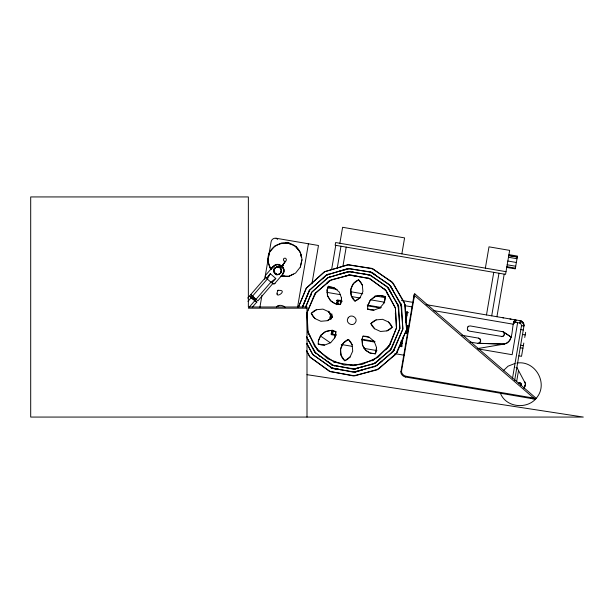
<?xml version="1.0" encoding="UTF-8"?>
<svg xmlns="http://www.w3.org/2000/svg" width="614" height="614" viewBox="0 0 614 614"><rect width="100%" height="100%" fill="white"/><g stroke="black" fill="none" stroke-linecap="round" stroke-linejoin="round"><path stroke-width="0.92" d="M525.338 383.62L525.338 385.308L523.911 388.048L525.338 385.308L525.338 383.405L516.873 367.402M280.322 267.389L279.216 267.013M514.655 380.35L523.942 326.034L523.727 323.693L522.445 321.79L520.165 320.7L426.093 304.621M512.544 378.07L521.516 325.62C521.547 321.675 515.814 323.071 513.596 322.074M515.898 319.971L514.778 320.324L514.363 322.45L515.484 322.396C517.448 318.413 513.396 319.902 514.363 322.45L513.289 324.215C511.685 330.769 513.028 342.435 504.017 344.109L477.638 348.568M341.53 298.074L341.43 301.313L340.494 304.421L335.559 303.846L331.23 301.397L327.638 296.148L327.085 289.808L328.006 286.784L331.245 286.938L334.346 287.92L339.289 292.041L341.53 298.074L340.494 304.421L334.883 303.608L330.209 300.399L327.416 295.464L327.085 289.808M376.497 347.455L376.39 350.694L375.461 353.802L370.518 353.227L366.197 350.778L362.605 345.528L362.053 339.189L362.974 336.165L366.213 336.318L369.306 337.301L374.248 341.422L376.497 347.455L375.461 353.802L369.851 352.989L365.169 349.78L362.383 344.845L362.053 339.189M275.394 273.345C280.26 278.802 285.042 265.785 277.183 267.059C273.491 267.213 272.639 272.578 275.809 274.182L277.681 274.696L279.347 274.036M283.607 270.805L283.545 272.409L282.263 274.819C288.204 268.886 278.027 260.037 272.954 266.752L276.031 264.979M318.221 344.024L318.359 340.87L320.554 335.643L324.821 331.913L330.294 330.447L335.858 331.537L335.704 334.776L334.73 337.869L330.608 342.812L324.576 345.06L321.329 344.953L318.221 344.024L324.576 345.06M367.602 309.057L367.74 305.902L369.935 300.676L374.202 296.946L379.675 295.48L385.239 296.57L385.085 299.816L384.111 302.909L379.989 307.852L373.957 310.101L370.71 309.993L367.602 309.057L373.957 310.101M280.529 273.314L281.327 271.802L280.844 268.855M514.079 321.322L513.772 322.91L514.778 320.324M413.736 298.281L413.897 294.82L414.749 293.837L536.498 398.57L406.015 376.267A4.26 2.847 40.7 0 1 401.548 371.033L414.749 293.837M520.58 320.846L520.165 320.7L521.355 321.137L521.317 321.974L520.956 320.907L520.68 321.675L520.165 320.7L520.073 323.21L519.851 322.519M274.435 273.192L274.673 271.81L273.982 271.703L274.681 272.378L274.297 272.823L273.898 269.876M522.1 321.513L521.908 322.404L522.767 322.104M279.539 267.029L278.434 266.545M279.347 266.814L278.288 267.42L276.776 266.883L274.212 269.001L273.852 270.858L274.32 272.524L275.579 273.898M259.891 307.384L261.971 295.196M264.695 279.263L271.104 241.778A4.321 4.321 0 0 1 276.093 238.247L318.482 245.493L311.935 283.791M284.343 263.022L284.635 261.303M297.621 306.916L308.42 243.773M328.475 287.928L328.789 286.078M331.644 269.408L335.758 245.331M339.872 243.274L342.604 227.295L404.588 237.894L401.863 253.866M337.178 268.448L340.977 246.222M330.14 317.522L330.7 315.066L331.399 314.36M331.03 318.889L331.875 313.923L330.278 318.574M342.881 266.56L346.204 247.112M332.105 329.956L331.299 334.668L335.981 335.474M336.426 304.667L337.232 299.954L341.921 300.753M333.325 330.516L332.688 334.231L331.898 331.176M337.761 304.544L338.398 300.829L336.633 303.439M402.247 346.119L400.428 345.805L401.379 340.24M405.501 316.118L406.13 312.411L408.011 312.726M403.36 336.311L401.587 346.687L399.714 346.365M405.754 322.342L407.527 311.966L405.647 311.643M407.734 325.735L406.491 333.003L405.892 333.279M406.944 332.696L407.842 326.878M400.919 371.769L413.836 296.232L414.465 295.495L533.75 398.102L533.121 398.831L405.386 376.996A4.26 2.847 40.7 0 1 400.919 371.769L401.548 371.033M485.359 268.141L488.997 246.836L509.658 250.374L505.56 274.358L335.16 245.224L335.612 242.545L506.02 271.672M486.48 314.936L493.763 272.34M491.707 315.834L498.99 273.23M496.926 316.724L504.209 274.12M517.617 322.764L512.153 354.708L478.222 348.913M516.696 381.248L518.546 370.434M523.796 343.065L521.524 356.312L518.845 355.851M524.747 337.477L525.63 332.327M281.619 270.459L280.997 272.616M281.197 269.615L280.782 269.569M276.047 273.575L275.694 274.12L276.63 274.404M334.73 337.869L335.858 331.537L331.015 330.439L326.118 331.314L320.984 335.075L318.359 340.87M384.111 302.909L385.239 296.57L380.396 295.472L375.499 296.347L370.365 300.108L367.74 305.902M513.818 322.028L513.289 324.215L433.86 310.638M331.138 318.973L331.829 315.473M513.68 322.404L513.289 324.215L514.709 322.365M513.573 322.864L513.381 323.762M524.609 387.089L524.978 385.354M293.385 274.113L288.994 276.3L280.966 276.208L288.757 276.354L295.595 273.038L300.307 267.082L301.973 259.668C299.202 230.066 255.708 244.38 271.304 269.377M300.307 267.082L301.973 259.791M407.42 332.274L408.502 328.183M265.417 275.632L265.517 276.676M273.967 269.807L274.374 268.402L275.747 267.504M511.101 337.04L503.449 331.951L511.101 337.04L509.804 340.325L507.31 342.819L504.017 344.109L477.661 343.333L470.14 342.052M395.447 308.205L385.6 290.092L369.137 278.388L349.236 274.988L329.818 280.56L314.752 293.999L307 312.649L307.468 330.301L314.736 346.58L327.561 358.699L344.162 365.038L361.823 364.539L378.009 357.294L390.166 344.423L396.46 327.945L395.439 308.082L386.022 290.568L370.019 278.764L350.502 274.934L331.23 279.815L315.757 292.755M513.933 321.613L514.409 320.738M298.312 307.453L306.156 288.373L324.184 271.948L347.501 264.811L371.631 268.333L391.939 281.826L404.526 302.71L406.583 329.672L397.081 352.543L378.6 369.022L354.8 375.852L330.386 371.685L310.208 357.333L306.501 350.617M401.686 306.493L390.435 285.779L371.623 272.401L348.875 268.51L326.694 274.88L309.464 290.245L302.441 307.153L309.256 290.537L326.057 275.233L347.785 268.587L370.273 271.864L389.207 284.443L400.934 303.907L402.853 329.035L393.996 350.348L392.254 352.467M302.403 307.207L309.533 290.292M305.695 306.962L311.735 292.279L327.554 277.866L348.015 271.603L369.191 274.688L387.02 286.531L398.064 304.859L399.868 328.528L391.532 348.599L389.629 350.809M298.335 307.43L306.386 288.05L324.867 271.572L348.668 264.734L373.074 268.909L393.259 283.261L405.217 304.943L406.583 329.672L395.685 354.424L376.873 369.935L353.234 375.921L329.311 371.224L309.686 356.749L306.57 350.947M305.388 307.737L311.927 291.995L328.152 277.528L349.044 271.534L370.465 275.195L388.178 287.789L398.67 306.823L399.868 328.528L390.304 350.249L373.796 363.864L353.05 369.114L332.051 364.992L314.828 352.29L306.478 336.756M370.357 275.463L369.513 274.903M285.364 243.382C286.324 241.862 289.478 242.039 289.931 244.226M305.864 306.9L306.624 305.181M310.415 296.57L311.175 294.85M315.888 292.464L307 312.649L308.113 332.819L317.868 350.502L334.323 362.206L354.232 365.606L373.642 360.034L388.716 346.595L390.343 343.955M360.234 297.368L362.912 291.512L362.329 285.103L360.832 282.225L358.653 279.823C349.98 282.839 347.831 295.411 355.007 301.129L357.87 299.586L360.234 297.368L355.007 301.129L351.323 295.848L350.748 289.44L353.426 283.584L358.653 279.823L362.329 285.103M350.041 357.01L352.712 351.154L352.137 344.746L350.64 341.868L348.453 339.465C339.788 342.474 337.639 355.046 344.815 360.763L347.67 359.228L350.041 357.01L344.815 360.763L341.131 355.491L340.555 349.074L343.226 343.226L348.453 339.465L352.137 344.746M282.263 274.819L283.607 272.156L283.607 269.462L283.008 268.195M281.933 267.343C280.391 264.811 289.631 260.236 285.226 258.141C282.647 257.657 282.931 261.848 285.272 261.303L281.603 266.944M271.964 282.831L272.931 283.438L257.865 300.845L252.231 296.462L267.305 279.055L270.298 273.706L275.77 278.441L271.964 282.831L272.9 283.645A1.297 1.289 43.3 0 0 274.727 283.522L274.972 283.261A1.297 1.289 43.3 0 1 273.146 283.392L272.9 283.645M274.289 268.679L274.611 268.149L275.087 268.694M523.957 324.606L523.136 325.896L523.995 325.558M523.328 322.849L522.813 323.609L523.727 323.693M518.546 383.612C519.513 381.954 522.238 383.834 520.733 385.3M400.428 345.805L402.185 343.195M276.645 266.952L276.047 267.251M276.384 274.328L275.202 273.56L276.791 274.289M278.15 274.136L277.413 274.642L279.539 274.051M275.333 273.936C275.548 274.097 276.039 274.466 275.341 274.182M283.653 269.676C283.085 266.131 278.679 263.483 275.118 265.156M405.386 376.996L406.015 376.267M306.808 343.594L312.549 354.27L331.836 368.193L354.585 372.076L376.965 365.491M273.199 266.491L265.417 275.456L265.271 276.937L266.491 278.096L270.298 273.706M247.703 298.089L249.583 295.917L256.752 302.126L252.354 307.2M252.231 296.462L250.696 294.636L265.77 277.229L266.491 278.096M247.979 301.367L251.118 297.744L256.752 302.126L249.583 295.917M249.054 307.376L254.703 300.845M255.815 299.563L270.881 282.164L275.77 278.441M274.727 283.522L282.509 274.558L283.852 271.895L283.852 269.208L283.254 267.934M279.401 267.842L280.375 268.011L280.575 268.725M254.419 300.277L254.672 300.177M467.906 326.825L468.451 326.326M278.372 267.504L278.863 267.006M503.326 370.733L508.047 366.182L515.016 363.434M394.073 350.18L391.955 352.106M327.201 282.755L329.265 280.867M377.295 361.469L380.066 358.944M382.23 360.963L376.697 365.576M326.801 283.269L329.58 280.775M277.705 290.468C290.245 289.041 272.378 301.697 278.142 290.107M376.773 365.714L393.996 350.348L393.597 350.064M322.488 278.825L324.668 277.021M326.871 275.21L328.298 274.028M328.72 277.505L329.664 276.73M372.237 360.779L375.146 358.376M385.469 349.857L387.58 348.123L388.624 345.759L388.716 346.595L396.46 327.945L395.362 307.952M281.673 266.906L283.622 265.417M272.954 266.752L276.269 264.718M316.54 309.694L311.26 313.378L312.802 316.233L315.02 318.605L320.869 321.283L327.285 320.7L330.163 319.203L332.558 317.016L331.023 314.161L328.805 311.789L322.949 309.118L316.54 309.694L313.662 311.191L311.26 313.378L315.02 318.605M327.285 320.7L332.558 317.016L328.805 311.789M376.182 319.894L370.902 323.57L372.437 326.433L374.655 328.797L380.511 331.476L386.92 330.892L389.806 329.396L392.2 327.216L390.665 324.353L388.447 321.989L382.591 319.311L376.182 319.894L373.304 321.391L370.902 323.57L374.655 328.797M386.92 330.892L392.2 327.216L388.447 321.989M408.84 326.94L407.919 327.001M277.098 267.443L277.674 267.105L277.183 267.059M277.758 266.936L280.491 265.371L279.416 267.389L278.779 267.197M405.509 333.387L408.087 331.445L406.276 333.172L405.086 333.509M477.661 343.333C480.962 343.955 481.875 338.644 478.552 338.137L461.613 335.244M348.767 275.118L349.236 274.988M347.785 268.587L348.875 268.51M406.806 325.811L407.75 325.658M284.543 276.016L281.043 276.039M345.728 275.832L349.036 275.156M356.872 368.553L358.614 368.024M360.917 367.318L362.981 366.688M374.74 363.089L375.914 362.728M356.051 371.892L362.897 369.797M276.691 274.773L275.755 273.66L276.561 274.044M398.225 306.954L398.67 306.823L397.611 304.107M401.103 306.125L401.579 305.987L400.666 303.469M404.703 305.089L405.217 304.943M502.436 336.549L469.403 331.138C466.072 330.654 467.054 325.297 470.293 325.942L503.242 331.806M502.674 336.48L504.439 334.453L503.649 332.09M478.943 343.211L480.708 341.177L479.718 338.682M339.772 271.127L349.604 268.64M338.905 274.389L350.41 271.48M278.917 305.595L276.392 306.862C278.848 304.414 282.985 305.066 285.249 307.43M356.381 364.793L352.958 365.66L350.302 365.138M274.811 273.307L275.548 273.161M278.05 264.396L279.101 264.665M277.804 264.657L278.856 264.926M348.307 271.641L349.044 271.534M278.495 267.159L277.958 267.082L278.687 267.19M354.585 372.076L355.429 371.969M501.392 336.602C503.48 336.971 505.176 334.584 504.148 332.734M515.223 320.078L515.691 321.183L515.653 319.948M277.359 274.604L276.407 274.212M285.863 276.369L281.511 276.453M509.919 318.942L511.025 319.134M248.355 308.19L307 308.19M516.827 363.104C534.594 359.973 548.049 382.169 537.496 396.667C528.616 410.121 505.406 408.064 500.187 392.561M478.836 343.272L504.017 344.109M353.426 369.022L355.882 368.853L354.923 368.914M275.026 273.775L275.479 273.821M277.866 266.599L278.418 266.637M276.523 274.527C275.632 274.635 276.377 274.174 276.446 273.913M369.874 271.81L370.273 271.864M271.825 268.548L269.699 267.274L273.238 267.742M351.645 275.54L356.304 276.216M358.131 276.484L359.919 276.745M334.269 365.906L334.968 366.005M337.101 366.32L338.982 366.589M350.724 368.3L352.482 368.561M334.131 368.868L336.372 369.198M354.577 371.846L355.675 372.007M307 374.67L583.3 417.067L30.7 417.067L30.7 196.933L248.355 196.933L248.355 307L307 307L307 417.067M275.226 268.548L274.374 268.402M281.673 271.327L280.851 271.188M508.929 254.633L517.448 256.084L515.269 268.871L506.75 267.412M508.783 255.485L517.303 256.936M508.768 255.593L517.287 257.051M508.484 257.258L517.003 258.717M507.839 261.019L516.359 262.477M507.195 264.78L515.714 266.238M506.872 266.676L515.392 268.126M277.781 266.614L279.907 267.366L279.032 266.829M275.433 274.312L276.438 274.489M327.784 287.812L337.239 289.432M350.471 291.688L362.759 293.791M375.054 295.894L385.446 297.667M401.456 300.407L412.861 302.357M327.009 292.371L340.248 294.636M351.599 296.577L360.103 298.028M370.511 299.809L384.694 302.234M404.549 305.626L412.117 306.916M521.516 325.62L523.942 326.034L523.067 322.457L521.355 321.137M520.833 329.58L523.266 329.994M367.226 305.074L381.279 307.484M336.572 300.515L342.159 301.474M367.563 305.818L380.734 308.067M522.499 334.469L525.185 334.929M520.664 345.206L523.351 345.659M520.227 347.754L522.913 348.215M330.862 333.916L336.449 334.876M361.853 339.212L375.024 341.468M362.229 339.956L374.41 342.036M341.231 344.477L352.505 346.403M363.787 348.338L376.942 350.586M394.802 353.633L404.196 355.245M332.051 364.992L331.69 364.716L332.995 365.399L354.424 369.06L375.315 363.066L391.532 348.599L391.156 348.322M328.006 286.784L334.346 287.92M362.974 336.165L369.306 337.301M502.544 317.684L503.649 317.875M370.334 272.378L372.076 272.723M352.282 271.841L354.155 272.209M364.117 274.166L365.86 274.512M367.602 274.849L369.344 275.195M333.448 361.83L337.708 362.667M330.831 367.763L353.134 372.138L375.169 366.566L392.699 352.098L402.853 329.035L401.579 305.987M331.368 367.863L340.985 369.758M275.379 274.12L275.202 273.56M269.684 267.213L271.956 267.765M277.858 266.975L278.342 267.098M535.454 399.499L530.673 398.133M478.552 338.137L479.511 338.537M370.541 272.04L371.623 272.401M332.918 368.553L313.025 354.815L306.862 343.64M254.042 299.532L255.217 300.3L251.533 297.537L251.74 297.951M502.283 331.406L503.365 331.859M295.618 246.483L300.361 252.484L301.42 257.274L300.261 252.27M295.779 246.567L289.11 243.182L281.634 242.967L274.788 245.976L269.5 252.369L267.85 260.497L269.822 267.719L271.342 269.492M252.745 295.91L250.696 294.636L253.168 296.585M255.677 299.079L250.696 294.636M269.692 267.243L271.941 268.61M251.993 297.821L252.4 298.12M254.518 300.33L254.887 300.507L254.603 300.085M251.118 297.744L252.339 298.55M367.955 277.919L369.244 278.771M318.766 355.606L320.316 356.634M328.076 361.792L331.038 363.757M331.03 367.295L333.187 368.73M320.401 335.912L329.948 342.551M406.445 325.558L407.458 326.264L408.594 328.498L406.998 325.888M276.093 238.247L277.643 239.345M396.644 352.236L397.081 352.543M277.421 294.175L277.152 293.73M332.995 365.399L314.828 352.29M375.668 275.072L372.898 273.03M389.514 285.287L390.32 285.878M387.649 287.582L388.631 288.304L391.793 294.183M321.061 352.689L317.446 350.026L316.563 348.384M315.112 352.49L306.486 336.84M514.693 367.195L514.969 367.425M330.086 314.598C331.422 315.343 329.227 317.53 330.432 318.866M254.81 300.507L256.752 302.126M267.305 279.055L270.881 282.164M279.761 267.336L280.23 267.758M280.713 268.518L280.329 267.865M280.46 267.52L279.915 266.975L280.23 267.197M467.799 330.155L467.446 329.511M280.176 267.259L279.915 266.975L280.099 267.374M252.554 298.243L251.64 297.191L251.917 297.767M295.656 246.513L298.442 250.005M252.853 296.669L252.561 296.255M407.527 311.966L408.126 312.749M328.267 311.175L330.7 315.066L329.066 311.889M384.517 288.925L385.354 290.315M386.92 292.901L388.723 295.894M312.61 347.693L313.984 349.972M315.074 351.784L315.987 353.303M393.121 290.43L390.435 285.779M400.689 304.498L401.502 306.01M397.834 305.419L398.686 307M308.028 332.512L309.993 336.173M524.717 381.609L525.269 383.205M406.13 312.411L406.928 315.458M307.66 330.723L308.113 332.819M314.752 293.999L314.844 294.835M400.965 304.291L401.019 304.966M395.332 313.155L395.477 315.005M518.615 383.19A1.619 1.619 0 0 1 519.221 382.821M519.928 382.745A1.619 1.619 0 0 1 521.225 385.001M348.192 317.814C344.769 322.457 352.313 327.224 355.253 322.803C358.714 318.244 351.2 313.232 348.192 317.814M276.615 274.742L276.116 274.504L276.561 274.727"/></g></svg>
